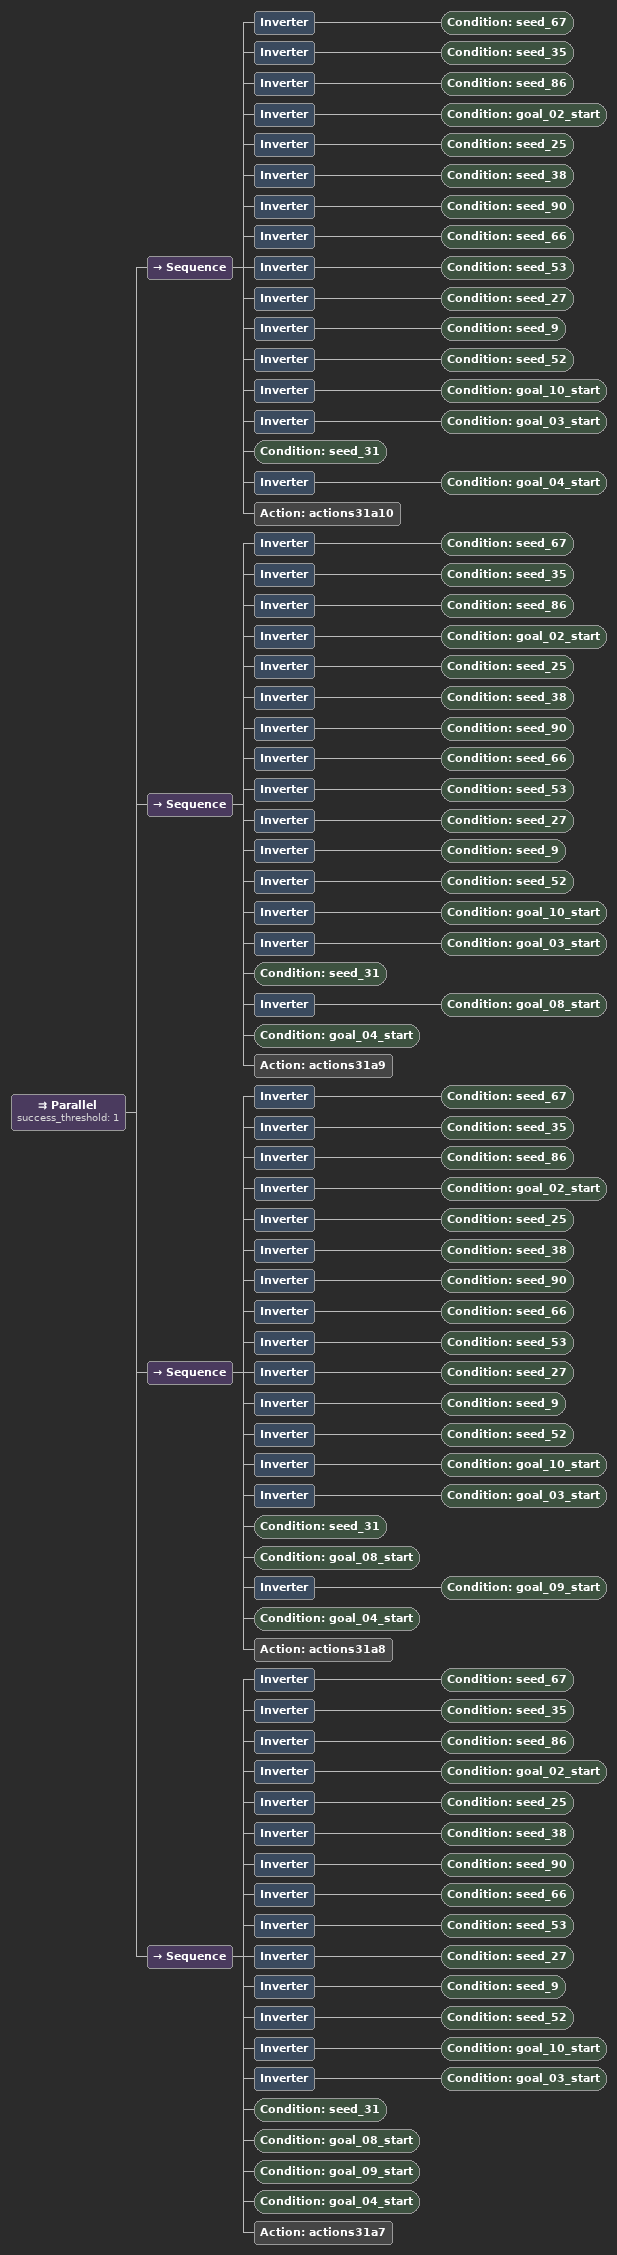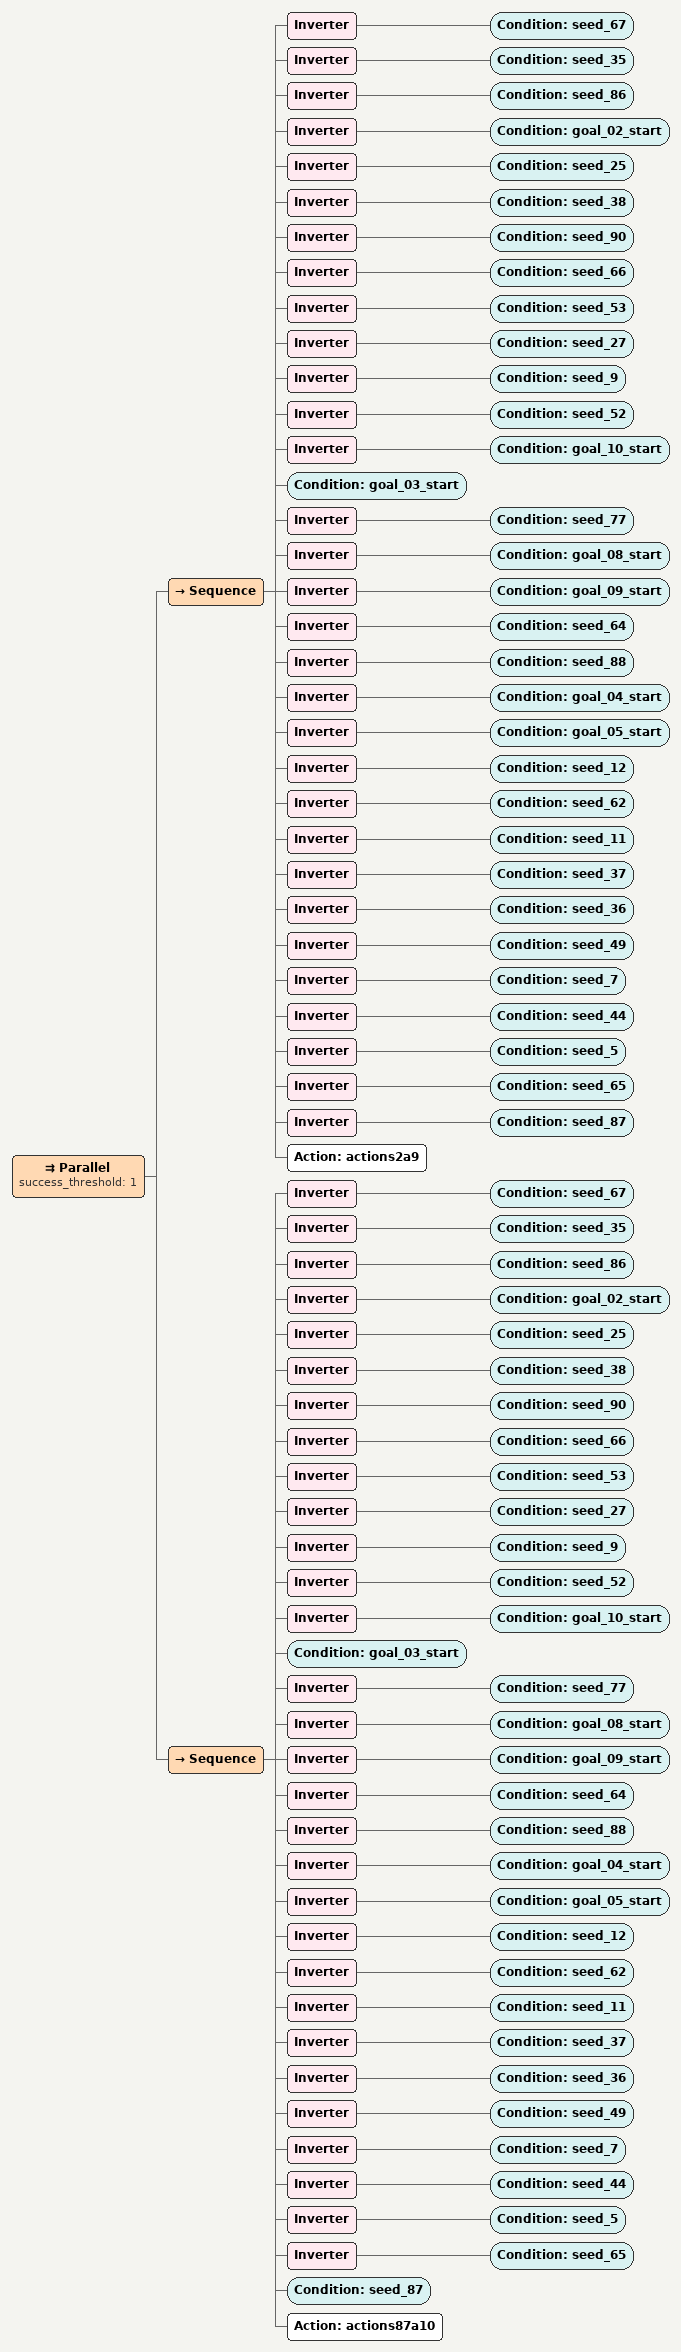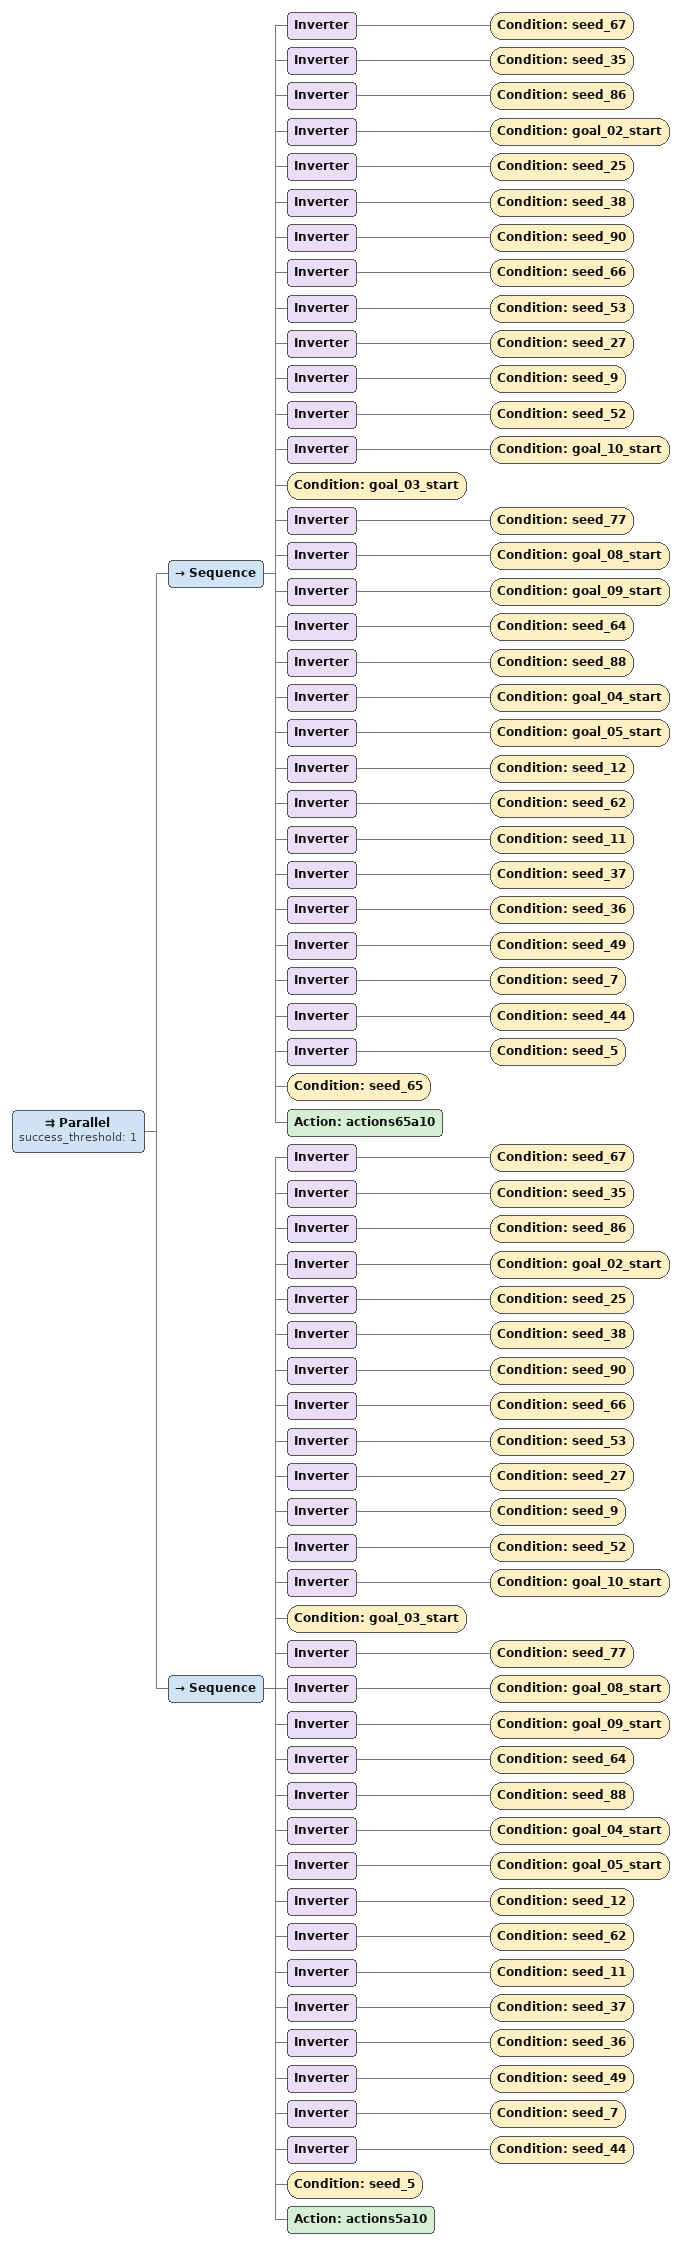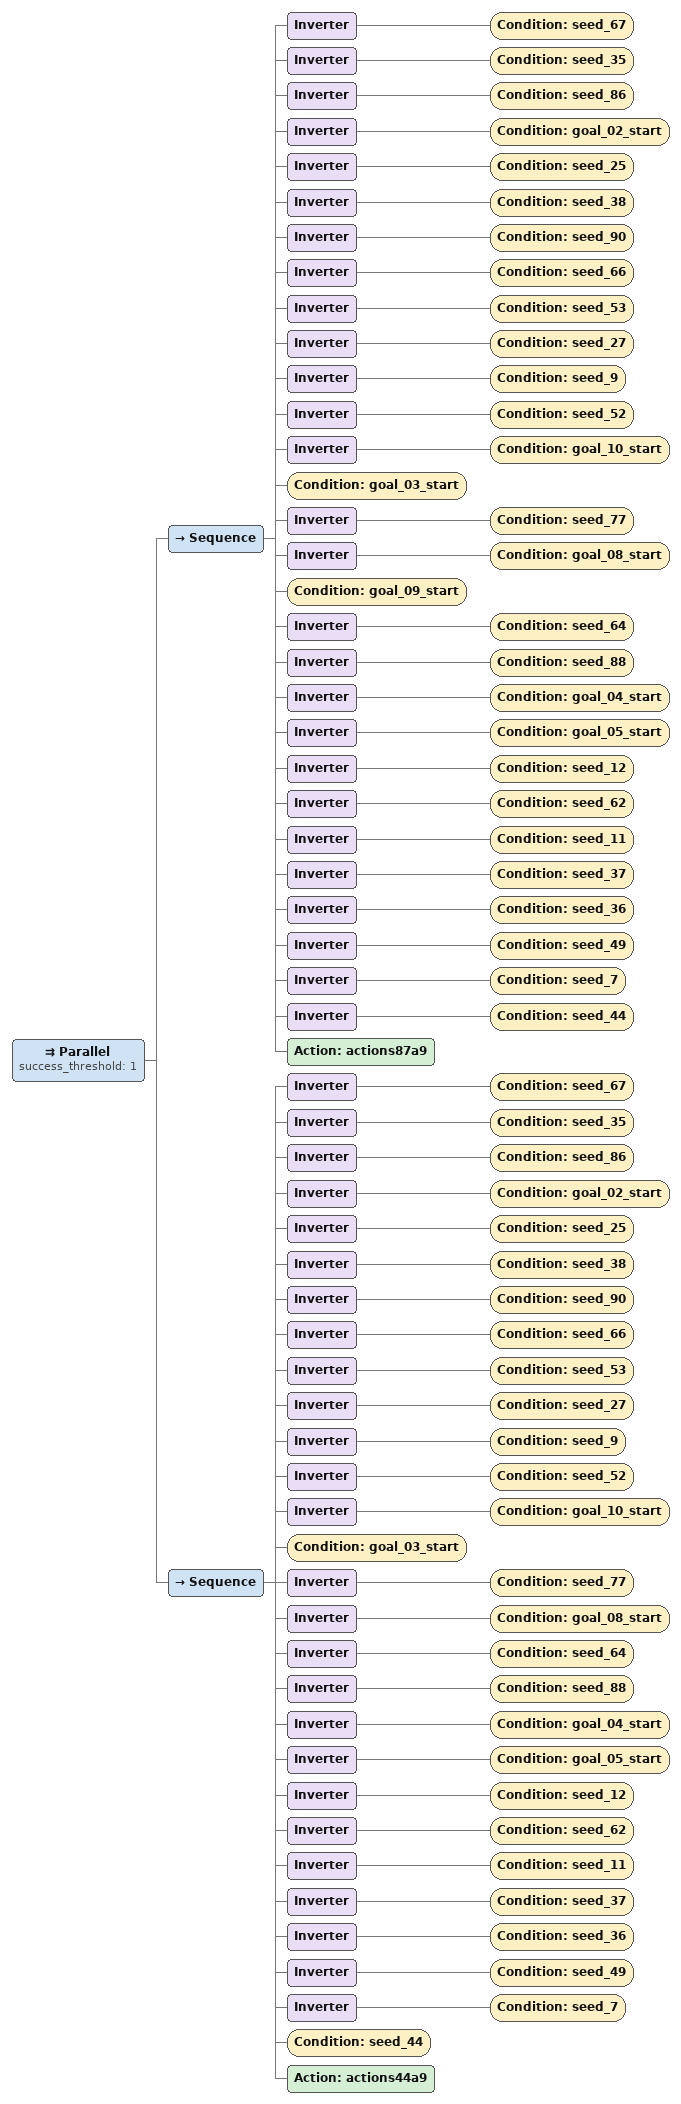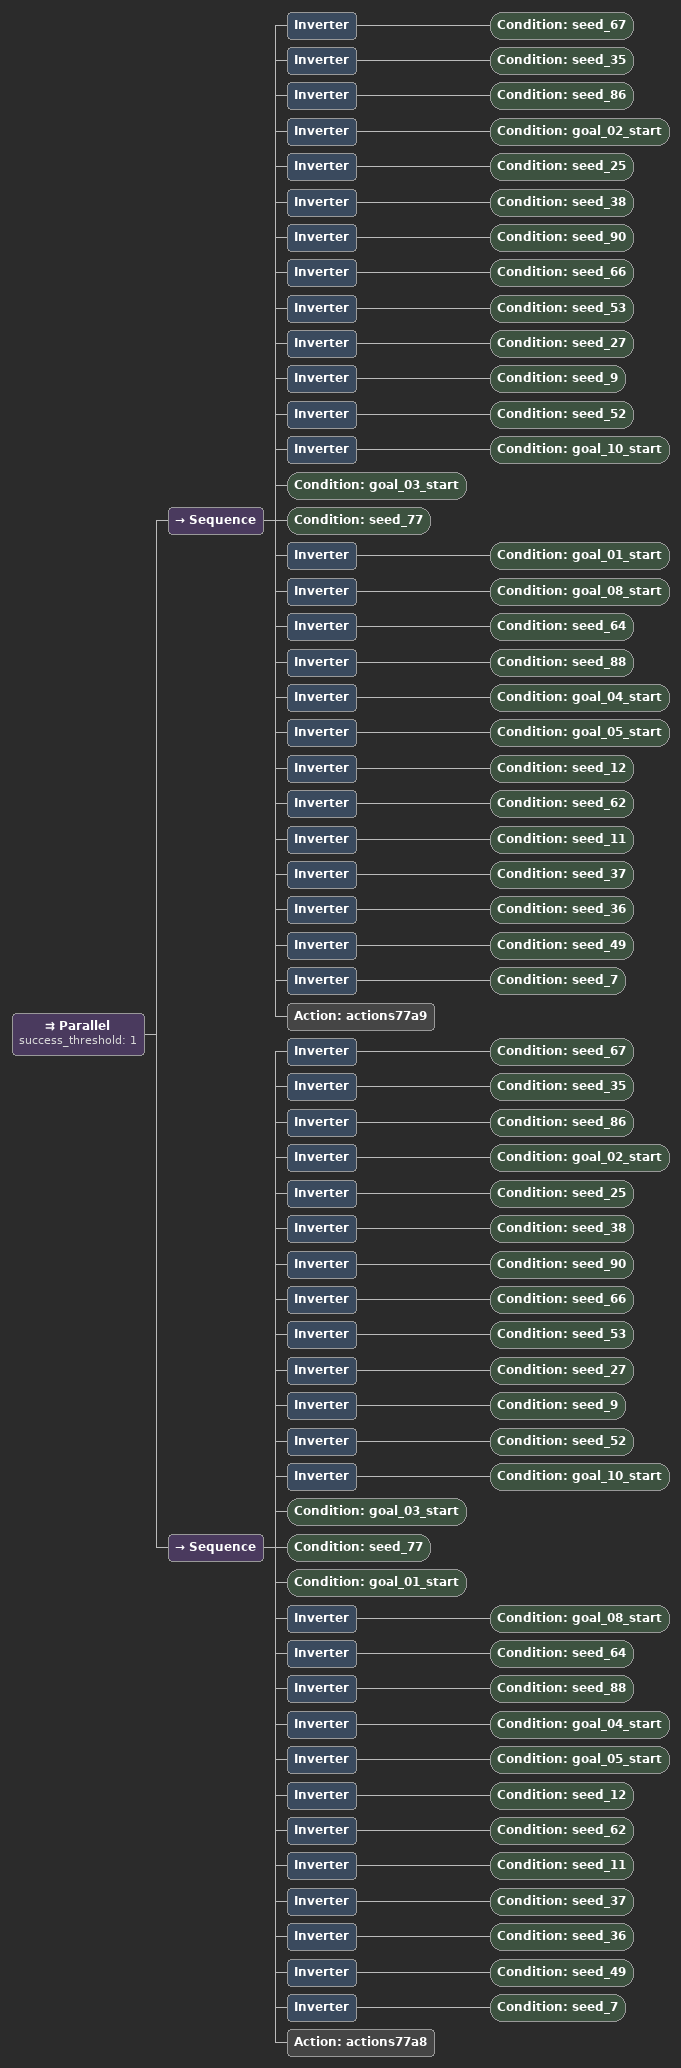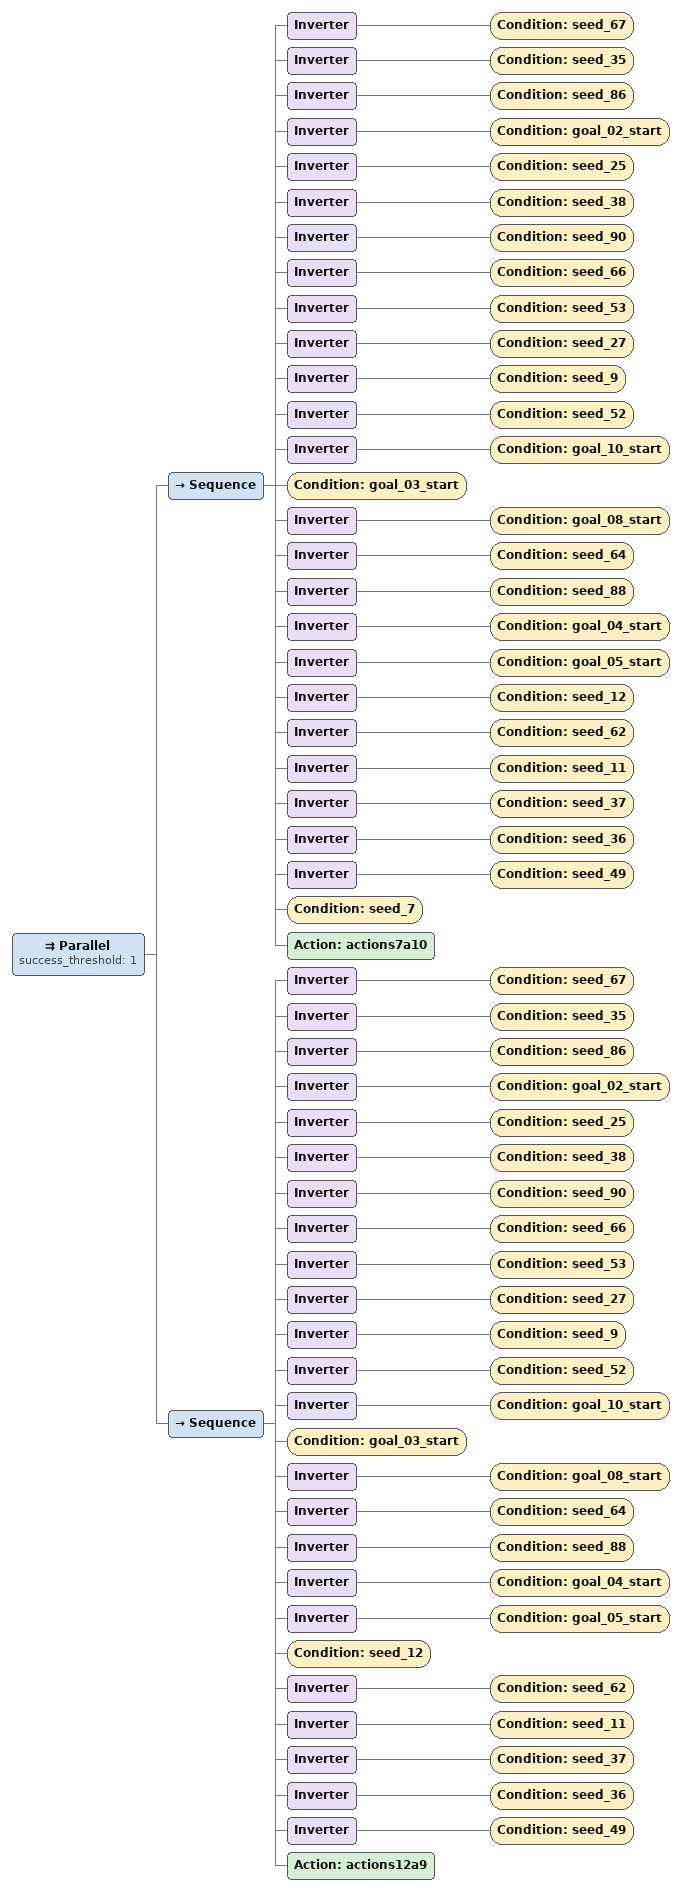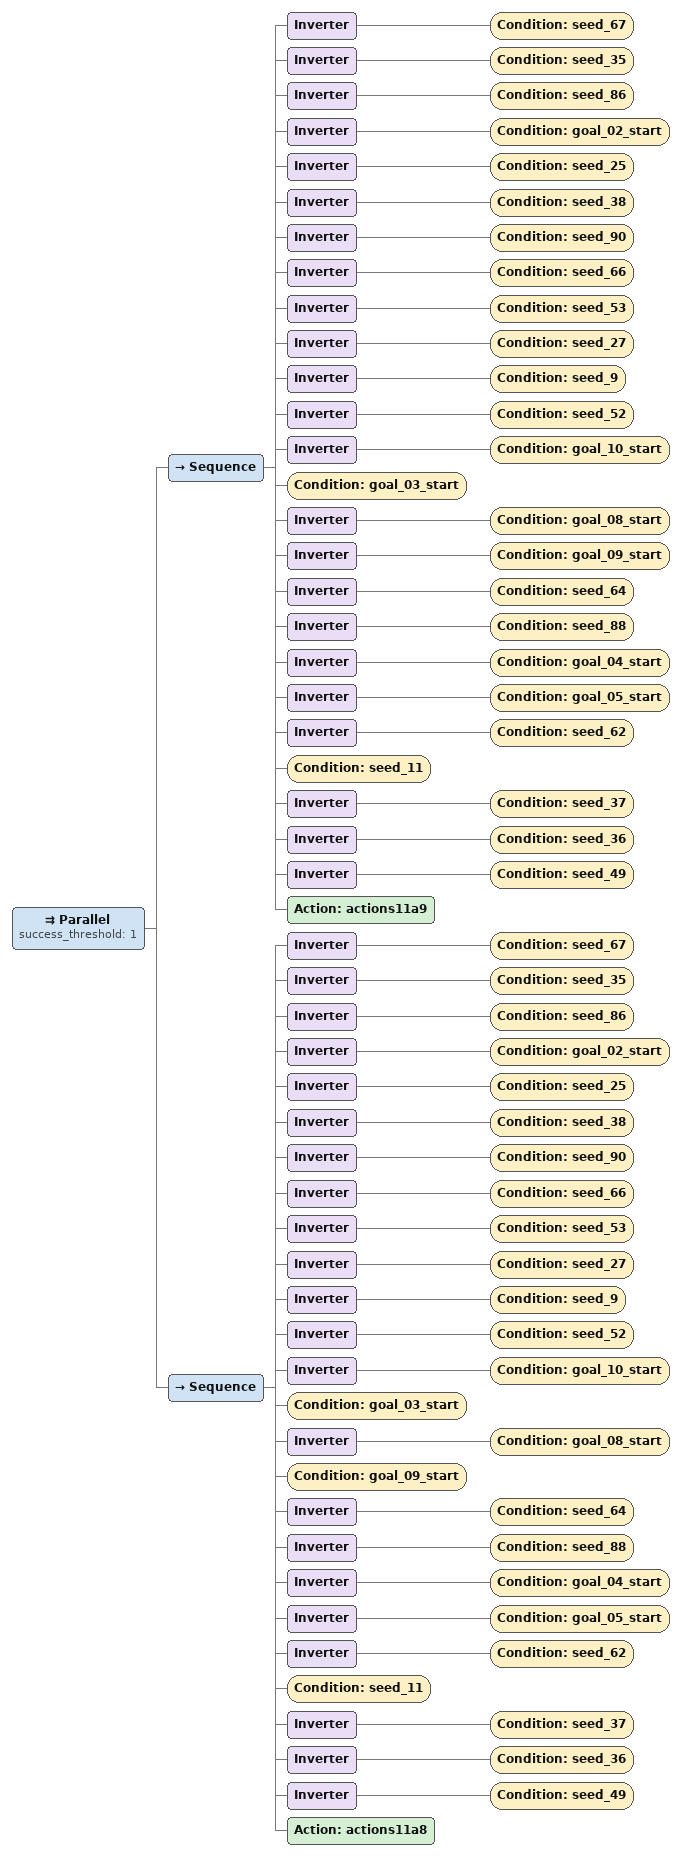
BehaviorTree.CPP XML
<Parallel success_threshold="1">
  <Sequence>
    <Inverter>
      <Condition ID="seed_67"/>
    </Inverter>
    <Inverter>
      <Condition ID="seed_35"/>
    </Inverter>
    <Inverter>
      <Condition ID="seed_86"/>
    </Inverter>
    <Inverter>
      <Condition ID="goal_02_start"/>
    </Inverter>
    <Inverter>
      <Condition ID="seed_25"/>
    </Inverter>
    <Inverter>
      <Condition ID="seed_38"/>
    </Inverter>
    <Inverter>
      <Condition ID="seed_90"/>
    </Inverter>
    <Inverter>
      <Condition ID="seed_66"/>
    </Inverter>
    <Inverter>
      <Condition ID="seed_53"/>
    </Inverter>
    <Inverter>
      <Condition ID="seed_27"/>
    </Inverter>
    <Inverter>
      <Condition ID="seed_9"/>
    </Inverter>
    <Inverter>
      <Condition ID="seed_52"/>
    </Inverter>
    <Inverter>
      <Condition ID="goal_10_start"/>
    </Inverter>
    <Inverter>
      <Condition ID="goal_03_start"/>
    </Inverter>
    <Condition ID="seed_31"/>
    <Inverter>
      <Condition ID="goal_04_start"/>
    </Inverter>
    <Action ID="actions31a10"/>
  </Sequence>
  <Sequence>
    <Inverter>
      <Condition ID="seed_67"/>
    </Inverter>
    <Inverter>
      <Condition ID="seed_35"/>
    </Inverter>
    <Inverter>
      <Condition ID="seed_86"/>
    </Inverter>
    <Inverter>
      <Condition ID="goal_02_start"/>
    </Inverter>
    <Inverter>
      <Condition ID="seed_25"/>
    </Inverter>
    <Inverter>
      <Condition ID="seed_38"/>
    </Inverter>
    <Inverter>
      <Condition ID="seed_90"/>
    </Inverter>
    <Inverter>
      <Condition ID="seed_66"/>
    </Inverter>
    <Inverter>
      <Condition ID="seed_53"/>
    </Inverter>
    <Inverter>
      <Condition ID="seed_27"/>
    </Inverter>
    <Inverter>
      <Condition ID="seed_9"/>
    </Inverter>
    <Inverter>
      <Condition ID="seed_52"/>
    </Inverter>
    <Inverter>
      <Condition ID="goal_10_start"/>
    </Inverter>
    <Inverter>
      <Condition ID="goal_03_start"/>
    </Inverter>
    <Condition ID="seed_31"/>
    <Inverter>
      <Condition ID="goal_08_start"/>
    </Inverter>
    <Condition ID="goal_04_start"/>
    <Action ID="actions31a9"/>
  </Sequence>
  <Sequence>
    <Inverter>
      <Condition ID="seed_67"/>
    </Inverter>
    <Inverter>
      <Condition ID="seed_35"/>
    </Inverter>
    <Inverter>
      <Condition ID="seed_86"/>
    </Inverter>
    <Inverter>
      <Condition ID="goal_02_start"/>
    </Inverter>
    <Inverter>
      <Condition ID="seed_25"/>
    </Inverter>
    <Inverter>
      <Condition ID="seed_38"/>
    </Inverter>
    <Inverter>
      <Condition ID="seed_90"/>
    </Inverter>
    <Inverter>
      <Condition ID="seed_66"/>
    </Inverter>
    <Inverter>
      <Condition ID="seed_53"/>
    </Inverter>
    <Inverter>
      <Condition ID="seed_27"/>
    </Inverter>
    <Inverter>
      <Condition ID="seed_9"/>
    </Inverter>
    <Inverter>
      <Condition ID="seed_52"/>
    </Inverter>
    <Inverter>
      <Condition ID="goal_10_start"/>
    </Inverter>
    <Inverter>
      <Condition ID="goal_03_start"/>
    </Inverter>
    <Condition ID="seed_31"/>
    <Condition ID="goal_08_start"/>
    <Inverter>
      <Condition ID="goal_09_start"/>
    </Inverter>
    <Condition ID="goal_04_start"/>
    <Action ID="actions31a8"/>
  </Sequence>
  <Sequence>
    <Inverter>
      <Condition ID="seed_67"/>
    </Inverter>
    <Inverter>
      <Condition ID="seed_35"/>
    </Inverter>
    <Inverter>
      <Condition ID="seed_86"/>
    </Inverter>
    <Inverter>
      <Condition ID="goal_02_start"/>
    </Inverter>
    <Inverter>
      <Condition ID="seed_25"/>
    </Inverter>
    <Inverter>
      <Condition ID="seed_38"/>
    </Inverter>
    <Inverter>
      <Condition ID="seed_90"/>
    </Inverter>
    <Inverter>
      <Condition ID="seed_66"/>
    </Inverter>
    <Inverter>
      <Condition ID="seed_53"/>
    </Inverter>
    <Inverter>
      <Condition ID="seed_27"/>
    </Inverter>
    <Inverter>
      <Condition ID="seed_9"/>
    </Inverter>
    <Inverter>
      <Condition ID="seed_52"/>
    </Inverter>
    <Inverter>
      <Condition ID="goal_10_start"/>
    </Inverter>
    <Inverter>
      <Condition ID="goal_03_start"/>
    </Inverter>
    <Condition ID="seed_31"/>
    <Condition ID="goal_08_start"/>
    <Condition ID="goal_09_start"/>
    <Condition ID="goal_04_start"/>
    <Action ID="actions31a7"/>
  </Sequence>
</Parallel>

<Parallel success_threshold="1">
  <Sequence>
    <Inverter>
      <Condition ID="seed_67"/>
    </Inverter>
    <Inverter>
      <Condition ID="seed_35"/>
    </Inverter>
    <Inverter>
      <Condition ID="seed_86"/>
    </Inverter>
    <Inverter>
      <Condition ID="goal_02_start"/>
    </Inverter>
    <Inverter>
      <Condition ID="seed_25"/>
    </Inverter>
    <Inverter>
      <Condition ID="seed_38"/>
    </Inverter>
    <Inverter>
      <Condition ID="seed_90"/>
    </Inverter>
    <Inverter>
      <Condition ID="seed_66"/>
    </Inverter>
    <Inverter>
      <Condition ID="seed_53"/>
    </Inverter>
    <Inverter>
      <Condition ID="seed_27"/>
    </Inverter>
    <Inverter>
      <Condition ID="seed_9"/>
    </Inverter>
    <Inverter>
      <Condition ID="seed_52"/>
    </Inverter>
    <Inverter>
      <Condition ID="goal_10_start"/>
    </Inverter>
    <Condition ID="goal_03_start"/>
    <Inverter>
      <Condition ID="seed_77"/>
    </Inverter>
    <Inverter>
      <Condition ID="goal_08_start"/>
    </Inverter>
    <Inverter>
      <Condition ID="goal_09_start"/>
    </Inverter>
    <Inverter>
      <Condition ID="seed_64"/>
    </Inverter>
    <Inverter>
      <Condition ID="seed_88"/>
    </Inverter>
    <Inverter>
      <Condition ID="goal_04_start"/>
    </Inverter>
    <Inverter>
      <Condition ID="goal_05_start"/>
    </Inverter>
    <Inverter>
      <Condition ID="seed_12"/>
    </Inverter>
    <Inverter>
      <Condition ID="seed_62"/>
    </Inverter>
    <Inverter>
      <Condition ID="seed_11"/>
    </Inverter>
    <Inverter>
      <Condition ID="seed_37"/>
    </Inverter>
    <Inverter>
      <Condition ID="seed_36"/>
    </Inverter>
    <Inverter>
      <Condition ID="seed_49"/>
    </Inverter>
    <Inverter>
      <Condition ID="seed_7"/>
    </Inverter>
    <Inverter>
      <Condition ID="seed_44"/>
    </Inverter>
    <Inverter>
      <Condition ID="seed_5"/>
    </Inverter>
    <Inverter>
      <Condition ID="seed_65"/>
    </Inverter>
    <Inverter>
      <Condition ID="seed_87"/>
    </Inverter>
    <Action ID="actions2a9"/>
  </Sequence>
  <Sequence>
    <Inverter>
      <Condition ID="seed_67"/>
    </Inverter>
    <Inverter>
      <Condition ID="seed_35"/>
    </Inverter>
    <Inverter>
      <Condition ID="seed_86"/>
    </Inverter>
    <Inverter>
      <Condition ID="goal_02_start"/>
    </Inverter>
    <Inverter>
      <Condition ID="seed_25"/>
    </Inverter>
    <Inverter>
      <Condition ID="seed_38"/>
    </Inverter>
    <Inverter>
      <Condition ID="seed_90"/>
    </Inverter>
    <Inverter>
      <Condition ID="seed_66"/>
    </Inverter>
    <Inverter>
      <Condition ID="seed_53"/>
    </Inverter>
    <Inverter>
      <Condition ID="seed_27"/>
    </Inverter>
    <Inverter>
      <Condition ID="seed_9"/>
    </Inverter>
    <Inverter>
      <Condition ID="seed_52"/>
    </Inverter>
    <Inverter>
      <Condition ID="goal_10_start"/>
    </Inverter>
    <Condition ID="goal_03_start"/>
    <Inverter>
      <Condition ID="seed_77"/>
    </Inverter>
    <Inverter>
      <Condition ID="goal_08_start"/>
    </Inverter>
    <Inverter>
      <Condition ID="goal_09_start"/>
    </Inverter>
    <Inverter>
      <Condition ID="seed_64"/>
    </Inverter>
    <Inverter>
      <Condition ID="seed_88"/>
    </Inverter>
    <Inverter>
      <Condition ID="goal_04_start"/>
    </Inverter>
    <Inverter>
      <Condition ID="goal_05_start"/>
    </Inverter>
    <Inverter>
      <Condition ID="seed_12"/>
    </Inverter>
    <Inverter>
      <Condition ID="seed_62"/>
    </Inverter>
    <Inverter>
      <Condition ID="seed_11"/>
    </Inverter>
    <Inverter>
      <Condition ID="seed_37"/>
    </Inverter>
    <Inverter>
      <Condition ID="seed_36"/>
    </Inverter>
    <Inverter>
      <Condition ID="seed_49"/>
    </Inverter>
    <Inverter>
      <Condition ID="seed_7"/>
    </Inverter>
    <Inverter>
      <Condition ID="seed_44"/>
    </Inverter>
    <Inverter>
      <Condition ID="seed_5"/>
    </Inverter>
    <Inverter>
      <Condition ID="seed_65"/>
    </Inverter>
    <Condition ID="seed_87"/>
    <Action ID="actions87a10"/>
  </Sequence>
</Parallel>

<Parallel success_threshold="1">
  <Sequence>
    <Inverter>
      <Condition ID="seed_67"/>
    </Inverter>
    <Inverter>
      <Condition ID="seed_35"/>
    </Inverter>
    <Inverter>
      <Condition ID="seed_86"/>
    </Inverter>
    <Inverter>
      <Condition ID="goal_02_start"/>
    </Inverter>
    <Inverter>
      <Condition ID="seed_25"/>
    </Inverter>
    <Inverter>
      <Condition ID="seed_38"/>
    </Inverter>
    <Inverter>
      <Condition ID="seed_90"/>
    </Inverter>
    <Inverter>
      <Condition ID="seed_66"/>
    </Inverter>
    <Inverter>
      <Condition ID="seed_53"/>
    </Inverter>
    <Inverter>
      <Condition ID="seed_27"/>
    </Inverter>
    <Inverter>
      <Condition ID="seed_9"/>
    </Inverter>
    <Inverter>
      <Condition ID="seed_52"/>
    </Inverter>
    <Inverter>
      <Condition ID="goal_10_start"/>
    </Inverter>
    <Condition ID="goal_03_start"/>
    <Inverter>
      <Condition ID="seed_77"/>
    </Inverter>
    <Inverter>
      <Condition ID="goal_08_start"/>
    </Inverter>
    <Inverter>
      <Condition ID="goal_09_start"/>
    </Inverter>
    <Inverter>
      <Condition ID="seed_64"/>
    </Inverter>
    <Inverter>
      <Condition ID="seed_88"/>
    </Inverter>
    <Inverter>
      <Condition ID="goal_04_start"/>
    </Inverter>
    <Inverter>
      <Condition ID="goal_05_start"/>
    </Inverter>
    <Inverter>
      <Condition ID="seed_12"/>
    </Inverter>
    <Inverter>
      <Condition ID="seed_62"/>
    </Inverter>
    <Inverter>
      <Condition ID="seed_11"/>
    </Inverter>
    <Inverter>
      <Condition ID="seed_37"/>
    </Inverter>
    <Inverter>
      <Condition ID="seed_36"/>
    </Inverter>
    <Inverter>
      <Condition ID="seed_49"/>
    </Inverter>
    <Inverter>
      <Condition ID="seed_7"/>
    </Inverter>
    <Inverter>
      <Condition ID="seed_44"/>
    </Inverter>
    <Inverter>
      <Condition ID="seed_5"/>
    </Inverter>
    <Condition ID="seed_65"/>
    <Action ID="actions65a10"/>
  </Sequence>
  <Sequence>
    <Inverter>
      <Condition ID="seed_67"/>
    </Inverter>
    <Inverter>
      <Condition ID="seed_35"/>
    </Inverter>
    <Inverter>
      <Condition ID="seed_86"/>
    </Inverter>
    <Inverter>
      <Condition ID="goal_02_start"/>
    </Inverter>
    <Inverter>
      <Condition ID="seed_25"/>
    </Inverter>
    <Inverter>
      <Condition ID="seed_38"/>
    </Inverter>
    <Inverter>
      <Condition ID="seed_90"/>
    </Inverter>
    <Inverter>
      <Condition ID="seed_66"/>
    </Inverter>
    <Inverter>
      <Condition ID="seed_53"/>
    </Inverter>
    <Inverter>
      <Condition ID="seed_27"/>
    </Inverter>
    <Inverter>
      <Condition ID="seed_9"/>
    </Inverter>
    <Inverter>
      <Condition ID="seed_52"/>
    </Inverter>
    <Inverter>
      <Condition ID="goal_10_start"/>
    </Inverter>
    <Condition ID="goal_03_start"/>
    <Inverter>
      <Condition ID="seed_77"/>
    </Inverter>
    <Inverter>
      <Condition ID="goal_08_start"/>
    </Inverter>
    <Inverter>
      <Condition ID="goal_09_start"/>
    </Inverter>
    <Inverter>
      <Condition ID="seed_64"/>
    </Inverter>
    <Inverter>
      <Condition ID="seed_88"/>
    </Inverter>
    <Inverter>
      <Condition ID="goal_04_start"/>
    </Inverter>
    <Inverter>
      <Condition ID="goal_05_start"/>
    </Inverter>
    <Inverter>
      <Condition ID="seed_12"/>
    </Inverter>
    <Inverter>
      <Condition ID="seed_62"/>
    </Inverter>
    <Inverter>
      <Condition ID="seed_11"/>
    </Inverter>
    <Inverter>
      <Condition ID="seed_37"/>
    </Inverter>
    <Inverter>
      <Condition ID="seed_36"/>
    </Inverter>
    <Inverter>
      <Condition ID="seed_49"/>
    </Inverter>
    <Inverter>
      <Condition ID="seed_7"/>
    </Inverter>
    <Inverter>
      <Condition ID="seed_44"/>
    </Inverter>
    <Condition ID="seed_5"/>
    <Action ID="actions5a10"/>
  </Sequence>
</Parallel>

<Parallel success_threshold="1">
  <Sequence>
    <Inverter>
      <Condition ID="seed_67"/>
    </Inverter>
    <Inverter>
      <Condition ID="seed_35"/>
    </Inverter>
    <Inverter>
      <Condition ID="seed_86"/>
    </Inverter>
    <Inverter>
      <Condition ID="goal_02_start"/>
    </Inverter>
    <Inverter>
      <Condition ID="seed_25"/>
    </Inverter>
    <Inverter>
      <Condition ID="seed_38"/>
    </Inverter>
    <Inverter>
      <Condition ID="seed_90"/>
    </Inverter>
    <Inverter>
      <Condition ID="seed_66"/>
    </Inverter>
    <Inverter>
      <Condition ID="seed_53"/>
    </Inverter>
    <Inverter>
      <Condition ID="seed_27"/>
    </Inverter>
    <Inverter>
      <Condition ID="seed_9"/>
    </Inverter>
    <Inverter>
      <Condition ID="seed_52"/>
    </Inverter>
    <Inverter>
      <Condition ID="goal_10_start"/>
    </Inverter>
    <Condition ID="goal_03_start"/>
    <Inverter>
      <Condition ID="seed_77"/>
    </Inverter>
    <Inverter>
      <Condition ID="goal_08_start"/>
    </Inverter>
    <Condition ID="goal_09_start"/>
    <Inverter>
      <Condition ID="seed_64"/>
    </Inverter>
    <Inverter>
      <Condition ID="seed_88"/>
    </Inverter>
    <Inverter>
      <Condition ID="goal_04_start"/>
    </Inverter>
    <Inverter>
      <Condition ID="goal_05_start"/>
    </Inverter>
    <Inverter>
      <Condition ID="seed_12"/>
    </Inverter>
    <Inverter>
      <Condition ID="seed_62"/>
    </Inverter>
    <Inverter>
      <Condition ID="seed_11"/>
    </Inverter>
    <Inverter>
      <Condition ID="seed_37"/>
    </Inverter>
    <Inverter>
      <Condition ID="seed_36"/>
    </Inverter>
    <Inverter>
      <Condition ID="seed_49"/>
    </Inverter>
    <Inverter>
      <Condition ID="seed_7"/>
    </Inverter>
    <Inverter>
      <Condition ID="seed_44"/>
    </Inverter>
    <Action ID="actions87a9"/>
  </Sequence>
  <Sequence>
    <Inverter>
      <Condition ID="seed_67"/>
    </Inverter>
    <Inverter>
      <Condition ID="seed_35"/>
    </Inverter>
    <Inverter>
      <Condition ID="seed_86"/>
    </Inverter>
    <Inverter>
      <Condition ID="goal_02_start"/>
    </Inverter>
    <Inverter>
      <Condition ID="seed_25"/>
    </Inverter>
    <Inverter>
      <Condition ID="seed_38"/>
    </Inverter>
    <Inverter>
      <Condition ID="seed_90"/>
    </Inverter>
    <Inverter>
      <Condition ID="seed_66"/>
    </Inverter>
    <Inverter>
      <Condition ID="seed_53"/>
    </Inverter>
    <Inverter>
      <Condition ID="seed_27"/>
    </Inverter>
    <Inverter>
      <Condition ID="seed_9"/>
    </Inverter>
    <Inverter>
      <Condition ID="seed_52"/>
    </Inverter>
    <Inverter>
      <Condition ID="goal_10_start"/>
    </Inverter>
    <Condition ID="goal_03_start"/>
    <Inverter>
      <Condition ID="seed_77"/>
    </Inverter>
    <Inverter>
      <Condition ID="goal_08_start"/>
    </Inverter>
    <Inverter>
      <Condition ID="seed_64"/>
    </Inverter>
    <Inverter>
      <Condition ID="seed_88"/>
    </Inverter>
    <Inverter>
      <Condition ID="goal_04_start"/>
    </Inverter>
    <Inverter>
      <Condition ID="goal_05_start"/>
    </Inverter>
    <Inverter>
      <Condition ID="seed_12"/>
    </Inverter>
    <Inverter>
      <Condition ID="seed_62"/>
    </Inverter>
    <Inverter>
      <Condition ID="seed_11"/>
    </Inverter>
    <Inverter>
      <Condition ID="seed_37"/>
    </Inverter>
    <Inverter>
      <Condition ID="seed_36"/>
    </Inverter>
    <Inverter>
      <Condition ID="seed_49"/>
    </Inverter>
    <Inverter>
      <Condition ID="seed_7"/>
    </Inverter>
    <Condition ID="seed_44"/>
    <Action ID="actions44a9"/>
  </Sequence>
</Parallel>

<Parallel success_threshold="1">
  <Sequence>
    <Inverter>
      <Condition ID="seed_67"/>
    </Inverter>
    <Inverter>
      <Condition ID="seed_35"/>
    </Inverter>
    <Inverter>
      <Condition ID="seed_86"/>
    </Inverter>
    <Inverter>
      <Condition ID="goal_02_start"/>
    </Inverter>
    <Inverter>
      <Condition ID="seed_25"/>
    </Inverter>
    <Inverter>
      <Condition ID="seed_38"/>
    </Inverter>
    <Inverter>
      <Condition ID="seed_90"/>
    </Inverter>
    <Inverter>
      <Condition ID="seed_66"/>
    </Inverter>
    <Inverter>
      <Condition ID="seed_53"/>
    </Inverter>
    <Inverter>
      <Condition ID="seed_27"/>
    </Inverter>
    <Inverter>
      <Condition ID="seed_9"/>
    </Inverter>
    <Inverter>
      <Condition ID="seed_52"/>
    </Inverter>
    <Inverter>
      <Condition ID="goal_10_start"/>
    </Inverter>
    <Condition ID="goal_03_start"/>
    <Condition ID="seed_77"/>
    <Inverter>
      <Condition ID="goal_01_start"/>
    </Inverter>
    <Inverter>
      <Condition ID="goal_08_start"/>
    </Inverter>
    <Inverter>
      <Condition ID="seed_64"/>
    </Inverter>
    <Inverter>
      <Condition ID="seed_88"/>
    </Inverter>
    <Inverter>
      <Condition ID="goal_04_start"/>
    </Inverter>
    <Inverter>
      <Condition ID="goal_05_start"/>
    </Inverter>
    <Inverter>
      <Condition ID="seed_12"/>
    </Inverter>
    <Inverter>
      <Condition ID="seed_62"/>
    </Inverter>
    <Inverter>
      <Condition ID="seed_11"/>
    </Inverter>
    <Inverter>
      <Condition ID="seed_37"/>
    </Inverter>
    <Inverter>
      <Condition ID="seed_36"/>
    </Inverter>
    <Inverter>
      <Condition ID="seed_49"/>
    </Inverter>
    <Inverter>
      <Condition ID="seed_7"/>
    </Inverter>
    <Action ID="actions77a9"/>
  </Sequence>
  <Sequence>
    <Inverter>
      <Condition ID="seed_67"/>
    </Inverter>
    <Inverter>
      <Condition ID="seed_35"/>
    </Inverter>
    <Inverter>
      <Condition ID="seed_86"/>
    </Inverter>
    <Inverter>
      <Condition ID="goal_02_start"/>
    </Inverter>
    <Inverter>
      <Condition ID="seed_25"/>
    </Inverter>
    <Inverter>
      <Condition ID="seed_38"/>
    </Inverter>
    <Inverter>
      <Condition ID="seed_90"/>
    </Inverter>
    <Inverter>
      <Condition ID="seed_66"/>
    </Inverter>
    <Inverter>
      <Condition ID="seed_53"/>
    </Inverter>
    <Inverter>
      <Condition ID="seed_27"/>
    </Inverter>
    <Inverter>
      <Condition ID="seed_9"/>
    </Inverter>
    <Inverter>
      <Condition ID="seed_52"/>
    </Inverter>
    <Inverter>
      <Condition ID="goal_10_start"/>
    </Inverter>
    <Condition ID="goal_03_start"/>
    <Condition ID="seed_77"/>
    <Condition ID="goal_01_start"/>
    <Inverter>
      <Condition ID="goal_08_start"/>
    </Inverter>
    <Inverter>
      <Condition ID="seed_64"/>
    </Inverter>
    <Inverter>
      <Condition ID="seed_88"/>
    </Inverter>
    <Inverter>
      <Condition ID="goal_04_start"/>
    </Inverter>
    <Inverter>
      <Condition ID="goal_05_start"/>
    </Inverter>
    <Inverter>
      <Condition ID="seed_12"/>
    </Inverter>
    <Inverter>
      <Condition ID="seed_62"/>
    </Inverter>
    <Inverter>
      <Condition ID="seed_11"/>
    </Inverter>
    <Inverter>
      <Condition ID="seed_37"/>
    </Inverter>
    <Inverter>
      <Condition ID="seed_36"/>
    </Inverter>
    <Inverter>
      <Condition ID="seed_49"/>
    </Inverter>
    <Inverter>
      <Condition ID="seed_7"/>
    </Inverter>
    <Action ID="actions77a8"/>
  </Sequence>
</Parallel>

<Parallel success_threshold="1">
  <Sequence>
    <Inverter>
      <Condition ID="seed_67"/>
    </Inverter>
    <Inverter>
      <Condition ID="seed_35"/>
    </Inverter>
    <Inverter>
      <Condition ID="seed_86"/>
    </Inverter>
    <Inverter>
      <Condition ID="goal_02_start"/>
    </Inverter>
    <Inverter>
      <Condition ID="seed_25"/>
    </Inverter>
    <Inverter>
      <Condition ID="seed_38"/>
    </Inverter>
    <Inverter>
      <Condition ID="seed_90"/>
    </Inverter>
    <Inverter>
      <Condition ID="seed_66"/>
    </Inverter>
    <Inverter>
      <Condition ID="seed_53"/>
    </Inverter>
    <Inverter>
      <Condition ID="seed_27"/>
    </Inverter>
    <Inverter>
      <Condition ID="seed_9"/>
    </Inverter>
    <Inverter>
      <Condition ID="seed_52"/>
    </Inverter>
    <Inverter>
      <Condition ID="goal_10_start"/>
    </Inverter>
    <Condition ID="goal_03_start"/>
    <Inverter>
      <Condition ID="goal_08_start"/>
    </Inverter>
    <Inverter>
      <Condition ID="seed_64"/>
    </Inverter>
    <Inverter>
      <Condition ID="seed_88"/>
    </Inverter>
    <Inverter>
      <Condition ID="goal_04_start"/>
    </Inverter>
    <Inverter>
      <Condition ID="goal_05_start"/>
    </Inverter>
    <Inverter>
      <Condition ID="seed_12"/>
    </Inverter>
    <Inverter>
      <Condition ID="seed_62"/>
    </Inverter>
    <Inverter>
      <Condition ID="seed_11"/>
    </Inverter>
    <Inverter>
      <Condition ID="seed_37"/>
    </Inverter>
    <Inverter>
      <Condition ID="seed_36"/>
    </Inverter>
    <Inverter>
      <Condition ID="seed_49"/>
    </Inverter>
    <Condition ID="seed_7"/>
    <Action ID="actions7a10"/>
  </Sequence>
  <Sequence>
    <Inverter>
      <Condition ID="seed_67"/>
    </Inverter>
    <Inverter>
      <Condition ID="seed_35"/>
    </Inverter>
    <Inverter>
      <Condition ID="seed_86"/>
    </Inverter>
    <Inverter>
      <Condition ID="goal_02_start"/>
    </Inverter>
    <Inverter>
      <Condition ID="seed_25"/>
    </Inverter>
    <Inverter>
      <Condition ID="seed_38"/>
    </Inverter>
    <Inverter>
      <Condition ID="seed_90"/>
    </Inverter>
    <Inverter>
      <Condition ID="seed_66"/>
    </Inverter>
    <Inverter>
      <Condition ID="seed_53"/>
    </Inverter>
    <Inverter>
      <Condition ID="seed_27"/>
    </Inverter>
    <Inverter>
      <Condition ID="seed_9"/>
    </Inverter>
    <Inverter>
      <Condition ID="seed_52"/>
    </Inverter>
    <Inverter>
      <Condition ID="goal_10_start"/>
    </Inverter>
    <Condition ID="goal_03_start"/>
    <Inverter>
      <Condition ID="goal_08_start"/>
    </Inverter>
    <Inverter>
      <Condition ID="seed_64"/>
    </Inverter>
    <Inverter>
      <Condition ID="seed_88"/>
    </Inverter>
    <Inverter>
      <Condition ID="goal_04_start"/>
    </Inverter>
    <Inverter>
      <Condition ID="goal_05_start"/>
    </Inverter>
    <Condition ID="seed_12"/>
    <Inverter>
      <Condition ID="seed_62"/>
    </Inverter>
    <Inverter>
      <Condition ID="seed_11"/>
    </Inverter>
    <Inverter>
      <Condition ID="seed_37"/>
    </Inverter>
    <Inverter>
      <Condition ID="seed_36"/>
    </Inverter>
    <Inverter>
      <Condition ID="seed_49"/>
    </Inverter>
    <Action ID="actions12a9"/>
  </Sequence>
</Parallel>

<Parallel success_threshold="1">
  <Sequence>
    <Inverter>
      <Condition ID="seed_67"/>
    </Inverter>
    <Inverter>
      <Condition ID="seed_35"/>
    </Inverter>
    <Inverter>
      <Condition ID="seed_86"/>
    </Inverter>
    <Inverter>
      <Condition ID="goal_02_start"/>
    </Inverter>
    <Inverter>
      <Condition ID="seed_25"/>
    </Inverter>
    <Inverter>
      <Condition ID="seed_38"/>
    </Inverter>
    <Inverter>
      <Condition ID="seed_90"/>
    </Inverter>
    <Inverter>
      <Condition ID="seed_66"/>
    </Inverter>
    <Inverter>
      <Condition ID="seed_53"/>
    </Inverter>
    <Inverter>
      <Condition ID="seed_27"/>
    </Inverter>
    <Inverter>
      <Condition ID="seed_9"/>
    </Inverter>
    <Inverter>
      <Condition ID="seed_52"/>
    </Inverter>
    <Inverter>
      <Condition ID="goal_10_start"/>
    </Inverter>
    <Condition ID="goal_03_start"/>
    <Inverter>
      <Condition ID="goal_08_start"/>
    </Inverter>
    <Inverter>
      <Condition ID="goal_09_start"/>
    </Inverter>
    <Inverter>
      <Condition ID="seed_64"/>
    </Inverter>
    <Inverter>
      <Condition ID="seed_88"/>
    </Inverter>
    <Inverter>
      <Condition ID="goal_04_start"/>
    </Inverter>
    <Inverter>
      <Condition ID="goal_05_start"/>
    </Inverter>
    <Inverter>
      <Condition ID="seed_62"/>
    </Inverter>
    <Condition ID="seed_11"/>
    <Inverter>
      <Condition ID="seed_37"/>
    </Inverter>
    <Inverter>
      <Condition ID="seed_36"/>
    </Inverter>
    <Inverter>
      <Condition ID="seed_49"/>
    </Inverter>
    <Action ID="actions11a9"/>
  </Sequence>
  <Sequence>
    <Inverter>
      <Condition ID="seed_67"/>
    </Inverter>
    <Inverter>
      <Condition ID="seed_35"/>
    </Inverter>
    <Inverter>
      <Condition ID="seed_86"/>
    </Inverter>
    <Inverter>
      <Condition ID="goal_02_start"/>
    </Inverter>
    <Inverter>
      <Condition ID="seed_25"/>
    </Inverter>
    <Inverter>
      <Condition ID="seed_38"/>
    </Inverter>
    <Inverter>
      <Condition ID="seed_90"/>
    </Inverter>
    <Inverter>
      <Condition ID="seed_66"/>
    </Inverter>
    <Inverter>
      <Condition ID="seed_53"/>
    </Inverter>
    <Inverter>
      <Condition ID="seed_27"/>
    </Inverter>
    <Inverter>
      <Condition ID="seed_9"/>
    </Inverter>
    <Inverter>
      <Condition ID="seed_52"/>
    </Inverter>
    <Inverter>
      <Condition ID="goal_10_start"/>
    </Inverter>
    <Condition ID="goal_03_start"/>
    <Inverter>
      <Condition ID="goal_08_start"/>
    </Inverter>
    <Condition ID="goal_09_start"/>
    <Inverter>
      <Condition ID="seed_64"/>
    </Inverter>
    <Inverter>
      <Condition ID="seed_88"/>
    </Inverter>
    <Inverter>
      <Condition ID="goal_04_start"/>
    </Inverter>
    <Inverter>
      <Condition ID="goal_05_start"/>
    </Inverter>
    <Inverter>
      <Condition ID="seed_62"/>
    </Inverter>
    <Condition ID="seed_11"/>
    <Inverter>
      <Condition ID="seed_37"/>
    </Inverter>
    <Inverter>
      <Condition ID="seed_36"/>
    </Inverter>
    <Inverter>
      <Condition ID="seed_49"/>
    </Inverter>
    <Action ID="actions11a8"/>
  </Sequence>
</Parallel>
